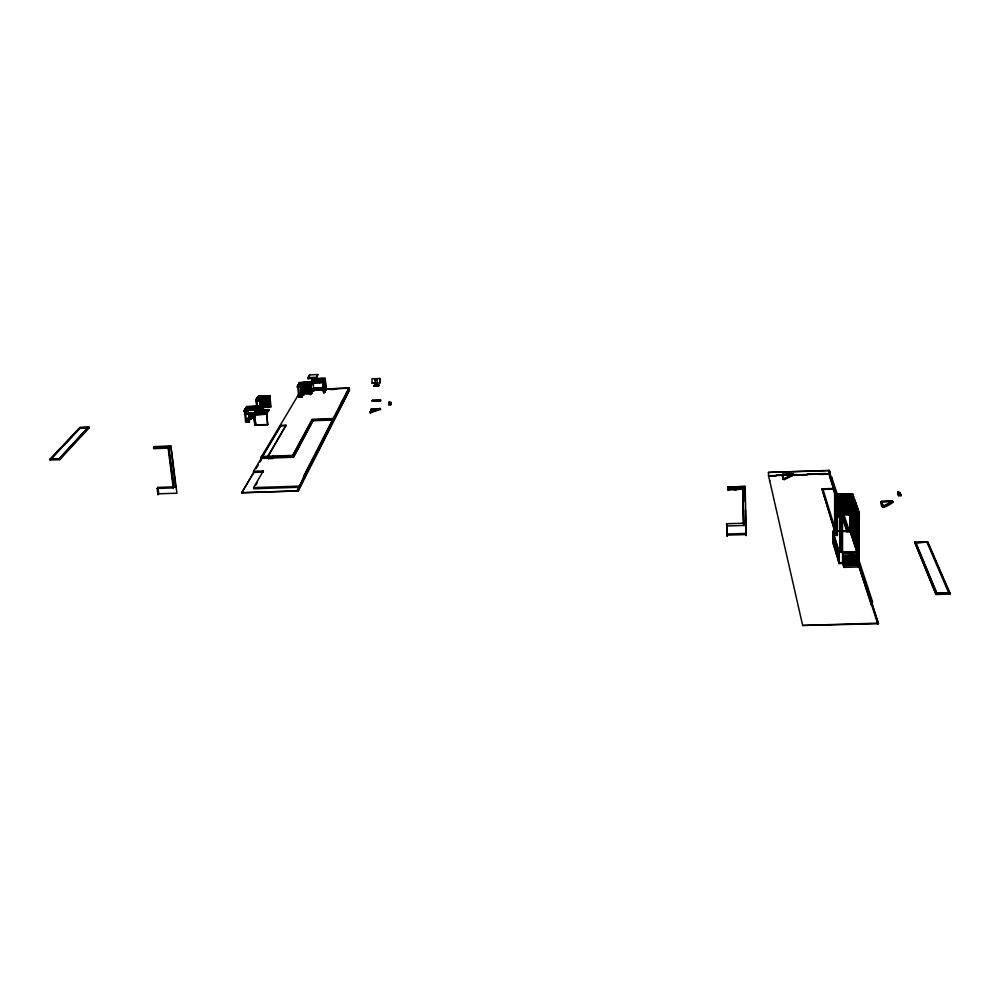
<?xml version="1.0" encoding="UTF-8"?>
<svg xmlns="http://www.w3.org/2000/svg" width="1000" height="1000" viewBox="0 0 1000 1000"><rect width="100%" height="100%" fill="white"/><g stroke="black" fill="none" stroke-linecap="round" stroke-linejoin="round"><path stroke-width="1.5" d="M838.8 507.088L838.8 515.638L838.612 506.488L857.05 506.538L838.612 506.488M839.137 508.237L839.137 516.812L838.95 507.625L857.45 507.675L838.95 507.625M843.575 563.413L839.112 563.525L839.112 552.1L856.988 551.613L856.963 556.175M839.038 563.337L839.275 552.55L832.8 531.312L850.163 530.812L856.988 551.613M839.35 508.775L839.538 517.938L839.35 508.775L857.638 508.212L857.837 511.887M839.725 509.9L839.912 548.4L839.725 509.9L858.25 509.963L839.912 510.513M858.5 552.663L858.45 510.5L840.088 511.05L840.088 548.975L841.912 549.562M840.088 511.062L840.65 550.887L840.462 512.2L858.85 511.637L858.875 561.575M859.125 562.487L859.262 512.8L840.812 513.413L840.987 552.05L840.837 513.35L859.262 512.8L859.275 562.812L858.475 560.35M842.487 514.45L842.588 563.325L843.825 567.375L858.413 566.987L858.425 565.35L843.825 565.737L842.962 557.2L842.6 552.7L857.138 552.3L858.175 563.663L843.587 564.05M843.725 498.975L843.9 500.65L843.725 499.012L845.263 498.963L845.438 500.562M843.825 567.375L843.825 565.737M844.1 501.238L844.1 500.125L844.275 501.763M844.65 502.837L844.663 501.763M844.85 503.488L844.85 502.362L845.037 504.012M845.238 504.55L845.413 504M846.012 502.312L846.012 501.188L846.188 502.8M846.388 503.438L846.388 502.312L846.562 503.963M846.762 504.513L846.775 503.425L846.95 505.037M847.138 510.275L846.762 508L846.938 509.675L840.8 509.312M847.325 510.825L847.138 509.15M847.525 511.413L847.525 510.288L847.712 511.912M847.913 512.575L848.1 511.975M848.487 509.575L848.3 507.95M848.688 514.875L848.688 513.8M848.688 510.225L848.688 509.1L848.875 510.775M849.075 511.375L849.075 510.238L849.262 511.863M850.25 513.75L850.163 531.512L842.913 531.112M850.4 514.938L850.537 532.513L850.575 513.975M850.438 495.462L850.45 494.35M850.625 495.975L850.625 494.862M850.738 532.575L850.788 514.562M850.825 496.562L850.825 495.45M850.913 533.65L850.962 513.837M851.162 514.438L851.5 535.425L851.55 514.012M851.213 497.65L851.213 496.538M851.3 534.812L851.35 514.963M851.587 498.762L851.6 497.638M851.688 535.975L851.737 514.575M851.888 536.6L851.938 515.175M851.975 499.875L851.988 498.725M852.062 537.15L852.125 514.175M852.525 513.775L852.275 537.762M852.375 500.988L852.375 499.862M852.5 496.8L852.513 493.7L834.638 494.25L834.663 531.263M852.663 538.938L852.725 514.388M852.763 502.1L852.763 500.988M852.712 497.287L852.513 493.7M852.837 539.487L852.913 514.925M852.938 502.638L852.95 501.512M852.887 497.8L852.9 494.787L834.987 495.35L835.2 533.025L834.987 495.35M853.05 540.062L853.125 513.975M853.15 503.225L853.15 502.1M853.225 540.662L853.3 514.513M853.438 541.287L853.512 515.112M853.538 504.338L853.55 503.212M853.612 541.85L853.7 514.113M853.725 504.875L853.725 503.75M853.662 500L853.675 496.987L835.7 497.55L835.725 535.025M853.825 542.425L853.913 514.712M853.938 505.475L853.938 504.35M854.013 543.025L854.087 515.25M854.3 514.312L854.4 544.212L854.488 514.862M854.325 506.6L854.338 505.462M854.613 544.8L854.7 513.913M854.725 507.738L854.725 506.6M854.837 503.35L854.463 499.2L836.425 499.762L836.612 508.762M854.8 545.413L854.887 514.462M855.05 503.95L854.85 500.325L836.787 500.875L836.975 509.862L836.425 499.762M855 546.05L855.1 515.075M855.125 508.875L855.125 507.75M855.188 546.613L855.3 514.062M855.4 547.25L855.512 514.675M855.525 510.025L855.525 508.888M855.625 505.6L855.638 502.55L837.513 503.113L837.438 535.6M855.588 547.8L855.7 515.212M855.837 506.188L855.638 502.55M855.8 548.438L855.913 514.275M855.925 511.163L855.925 510.025M855.987 549.012L856.1 514.812M856.112 511.7L856.112 510.575M856.312 513.875L856.388 550.225L856.513 514.412M856.325 512.312L856.325 511.175M856.637 508.45L856.438 504.8L838.238 505.35L838.438 514.487L837.875 504.237L838.075 513.3M856.6 550.862L856.725 515.025M856.725 513.462L856.725 512.325M856.825 508.988L856.838 505.938M856.925 512.875L856.787 551.425L859.287 552.013M857.125 555.337L857.138 513.538M857.625 511.275L857.638 508.212M858.662 560.938L858.85 511.637M376.925 379.487L374.837 379.275L374.875 380.337L376.95 380.25L376.912 379.188L377.488 385.3M857.975 559.875L871.55 601.362L871.525 605.212L857.638 562.55M828.938 473.762L768.55 475.75L802.663 625.462L878.438 623.763L872.375 604.562L872.4 601.35L858.288 558.362M877.562 623.787L877.562 623.138M880.9 502.537L881.475 501.388L892.038 501.05L892.925 502.375C889.5 504.938 879.488 511.488 881.462 502.212M892.938 501.55L883.225 506.45L881.45 501.587L892.55 501.362L883.225 506.112L881.45 501.587M881.7 502.188L881.7 501.375M882.55 506.75L880.913 501.725M883.975 507.1L883.975 506.275L882.562 505.925M891.462 501.887L891.475 501.075M892.038 501.05L892.962 502.3M892.5 501.25L881.45 501.912M897.613 493.55L898 491.675L898.913 494.675L900.713 494.625L901.05 495.625L898.525 495.712L897.613 493.55L899.788 493.475L899.8 492.463L898 492.512L898 491.675M898.525 495.712L898.925 493.837M900.088 493.925L900.825 495.637M914.663 542.087L936.05 594.487L949.975 594.15L950 593.062L927.613 541.725L914.663 542.087L936.05 594.487M915.7 542.8L926.862 542.087L948.85 593.125L936.862 593.425L915.7 542.8L926.862 542.087M927.613 541.725L943.138 578.45M936.862 593.425L915.7 542.4M948.85 593.125L936.875 592.987M272.987 456.112L272.462 458.5L268.538 458.65L269.137 456.538M369.963 412.625L371.35 408.938L380.55 408.688L370.312 412.35L380.275 408.625L371.7 408.95L370.087 412.8L380.55 409.45L379.6 408.512M268.538 458.65L269.15 456.188M792.125 474.05L793.438 475.262L784.225 479.6L783.088 479.288L782.25 474.487L793.487 474.35L783.675 478.988L782.638 474.55L793.088 474.312L783.675 478.988M389.65 402.488L389.3 401.812L389.438 403.325L391.125 403.263L390.487 404.762L391.05 402.425L389.65 402.488L388.8 404.825L390.763 404.75L391.05 402.425M390.588 404.75L391.25 403.413M388.8 404.825L389.3 401.812M390.412 403.925L389.012 403.988L389.588 401.8M380.262 408.975L371.725 409.225L370.312 412.35M380.363 400.887L380.613 400.037L372.375 400.35C376.025 402.225 389.162 399.975 372.1 400.962M378.875 385.763L379.162 385.138L377.512 384.837L377.225 385.462L378.875 385.763L373.7 385.95L375.213 385.387M372.113 401.213L372.375 400.35M377.488 385.825L377.775 385.175M374.35 385.95L374.65 385.288M375.438 384.913L373.7 385.95M374.837 379.275L375.4 385.387L374 385.312M298.875 394L261.137 457.212L261.275 458.363L253.575 471.275L253.713 472.438L241.7 492.812L298.263 490.962L302.325 480.188M299.325 486.062L299.45 487.262L253.738 488.775L253.6 487.587L300.438 486.112L303.025 481.025L303.625 477.638M311.512 463.325L312.925 460.562M316.462 453.625L322.113 442.537M323.512 439.762L329.875 427.3M335.525 416.213L336.938 413.438M340.462 406.5L343.988 399.575M346.112 395.412L345.938 393.562L346.637 395.4L349.3 388L325.75 389.025L348.762 388.162M303.075 480.3L297.638 490.975L297.5 489.712L313.463 458.425M304.5 477.575L310.138 466.5M311.537 463.738L334.087 419.438M335.5 416.662L348.938 390.312L348.787 387.987L340.775 404.4L348.113 390.163M303.712 478.575L348.525 391.662M298.263 490.962L349.487 390.138L349.3 388M303.788 478.963L303.525 476.45L343.137 399.113L343.663 399.775M304.363 478.55L304.113 476.425L341.262 403.713L340.775 404.4M319.062 447.45L324.663 436.463M326.062 433.725L332.362 421.362M346.037 394.65L346.587 393.587M332.05 420.037L332.188 419.125L333.025 419.575M261.275 458.363L293.463 457.238L313.212 420.2L332 419.487M293.463 457.238L313.212 420.2M292.462 456.012L312.162 419.312L333.137 418.512L333.212 419.212L312.225 419.888L292.462 456.012L273.113 456.7L272.462 458.5L273.062 456.05L272.725 457.525L268.738 457.663L269.075 456.25L268.738 457.663M324.475 392.612L323.638 392.65L324.475 392.612L323.5 381L324.338 380.962M324.012 379.25L323.088 378.338L321.262 382.65L325.213 378.288L322.9 382.062L323.888 392.2L324.725 392.163L323.963 381.613L322.475 381.688L323.413 382.612L325.312 379.237L324.175 379.4L325.325 391.05L324.35 391.337L325.325 391.05M325.087 391.475L324.113 391.763L325.087 391.475L324.2 381.213L323.363 381.238M324.95 390.262L324.562 390.913L325.788 390.225L324.888 379.963L324.05 379.988M325.875 390.05L325.138 379.137L324.312 379.15L322.562 382.638M323.888 392.2L323.125 381.65M325.213 378.288L326.125 389.338L325.163 389.613M322.025 388.263L322.362 387.65L322.262 390.65L322.587 390.05M313.612 388.6L313.95 387.987L313.488 391.012L313.587 388L322.713 387.638L322.062 388.625L313.65 388.963L313.962 388.4M323.638 382.25L322.65 382.537L323.488 382.5M322.113 382.625L323.925 378.3M321.262 382.65L322.537 380.412M319.812 382.725L321.637 378.4L322.475 378.363L319.812 382.725L320.662 382.688L322.475 378.363M319.25 382.738L321.075 378.425L320.238 378.45L318.312 381.812L319.25 382.738L321.075 378.425M309.962 383.113L310.825 393.475L311.675 393.438L310.738 382.35L299.375 382.812L299.45 383.913M313.488 391.012L314.188 390.4M318.412 382.775L320.238 378.45M310.925 394C309.613 396.413 311.312 385.037 309.95 383.825L298.55 384.275L298.5 385.487M310.825 393.475L311.812 393.188M316.863 382.837L316.762 381.875L317.7 382.8L316.863 382.837L319.538 378.488L318.7 378.512L316.262 382.863L315.325 381.938L316.262 382.863M310.325 393.237L309.488 393.275M309.988 392.225L310.325 391.613L310.575 394.613M315.425 382.9L318.113 378.537L313.875 382.962L316.562 378.6L315.738 378.638L313.238 382.987L312.4 383.025L315.113 378.663L314.275 378.7L310.663 383.713M310.025 392.6L310.688 391.6L301.137 392.8M310.525 392.962L312.125 390.2L303.038 390.562L303.337 393.525L302.35 393.812L301.613 386.587M253.6 487.587L263.263 470.95L253.575 471.275M255.963 484.925L257.45 482.362M308.75 393.562L307.913 393.587L308.75 393.562L308.025 386.325M305.763 386.425L306.488 393.65L307.475 393.363L307.038 389.025M316.275 378.363L317.787 374.538L309.6 374.875L307.95 377.625L308.062 378.7L316.275 378.363L317.787 374.538M313.875 382.962L315.175 380.712M304.488 386.238L305.062 393.713L306.05 393.425M312.4 383.025L314.275 378.7M306.488 393.65L305.912 386.175M302.225 397.075L300.212 397.15L302.225 397.075L302.038 394.55L299.975 394.738L300.212 397.15M301.388 395.225L304.113 394.263L303.863 391.838M267.8 456.275L286.05 425.188L280.95 425.375L262.425 456.463M304.6 393.725L303.762 393.75L304.6 393.725L303.875 386.488M310.65 383.325L312.775 378.762L313.712 379.675M267.863 456.863L286.05 425.188M303.025 386.525L303.75 394.875L304.225 391.825L303.863 392.438M308.988 386.575L297.413 387.287L297.462 386.075L308.888 385.613L308.988 386.575L297.562 387.038M297.688 386.838L309.25 386.125M309.788 385.213L309.688 384.25M298.113 386.138L298.288 384.712L310.562 383.9M311.737 383.05L313.612 378.725M304.237 392.238L303.9 392.812L310.038 392.562M310.8 382.125L312.775 378.762M309.337 391.825L308.888 385.613M309.113 386.375L309.163 385.163M309.95 383.825L298.4 384.538M310.413 384.15C311.5 381.3 297.962 381.85 299.037 384.613M311.675 393.438L310.887 382.1L310.9 383.075M297.95 386.388L298.012 385.175L309.413 384.712L297.738 385.613L298.675 397.362L299.625 397.325L301.663 393.888L301.025 386.287M301.475 394.613L302.575 392.762M303.062 392.738L301.613 394.588M302 394.963L303.1 393.113L301.188 392.812M241.7 492.812L254.45 471.35M256.05 468.675L258.438 464.65M260.038 461.962L261.625 459.275M301.537 392.8L300.125 395.037L303.475 395.037M301.7 392.8L300.637 395.025M301.125 394.625L302.225 392.775M280.95 425.375L262.425 456.488M305.85 389.85L301.363 389.888M308.062 378.7L309.6 374.875M298.562 387.025L299.938 384.775M297.413 387.287L299.675 383.688M310.837 383.312L298.688 384.062L310.212 383.35L310.163 384.575L298.137 384.963M299.188 384.363L299.538 382.562L311.637 382.088M266.537 414.113L254.6 414.575L255.75 425.213L254.887 425.225L253.688 414.55L254.55 414.538L255.787 425.25L267.7 424.8L266.65 413.013M375.1 382.875L377.212 382.713L377.262 385.812L379.162 385.138M267.4 410.65L267.288 409.65L266.413 409.688L264.137 414.412L268.85 409.588L268.962 410.588L268.087 410.613L265.712 414.35L266.588 414.325L268.762 409.675M257.863 397.962L258.062 396.538L269.562 396.075C272.238 408.762 269.375 412.5 268.988 396.975M267.7 424.8L266.488 413.325L268.85 409.588M265.763 409.712L263.375 413.438L262.5 413.475L262.613 414.475L263.488 414.438L265.763 409.712L260.988 414.538L263.275 409.8L264.15 409.775L264.262 410.763M256.775 399.6L256.837 398.363L268.375 397.9L269.113 407.2L268.263 407.238L267.475 398.188M265.025 414.375L267.288 409.65M267.038 399.675C268.688 403.725 267.25 413.225 266.512 402.638M256.137 424.438L255.075 424.75L254.088 413.938M266.4 407.062L265.387 407.362L266.4 407.062L266.087 404.137M260.988 414.538L263.275 409.8M261.863 414.5L264.15 409.775M255.075 424.75L255.037 421.262M260.363 414.562L262.663 409.825L261.788 409.862L259.375 413.587L259.488 414.588L260.363 414.562L262.663 409.825M264.788 407.388L263.938 407.413L264.788 407.388L263.988 400.075M254.887 425.225L253.863 414.288L254.775 414.175M258.637 413.625L261.05 409.888L260.175 409.925L257.762 413.65L257.875 414.65L258.75 414.625L258.637 413.625L257.762 413.65M267.575 400.288L255.825 401.012L255.725 400.037L268.312 399.137L268.675 397.45M267.7 400.087L267.775 398.85L256.212 399.3L256.137 400.538M268.175 399.363C268.913 397.775 255.75 396.725 256.45 400.075M268.925 398.2C271.588 392.775 241.2 399.837 269.1 396.788M269.2 397.762L269.262 396.538M269.688 396.65L269.5 397.312L257.137 397.912L256.95 399.325M262 399.875L262.85 408.312L261.825 400.138M263.65 407.163C261.812 408.587 265.238 404.862 263.163 402.775M268.837 396.688L269.775 407.175M257.275 414.675L259.587 409.95L258.725 409.975L256.288 413.713L256.4 414.712L257.275 414.675L259.587 409.95M268.263 407.238L267.462 399.312M267.775 398.85L256.038 399.562M257.887 396.788L269.975 395.662L270.075 396.625L269.8 395.925L258.312 396.375L258.587 397.088M257.875 414.65L259.488 412.163M259.513 408.137L260.688 406.35L262.575 406.275L260.837 408.963L258.888 408.663M261.137 405.962L259.288 409.012M252.025 413.562L252.525 418.025L253.575 417.713L253.238 414.75M254.175 417.688L254.85 417.925M249.488 421.887L247.413 421.962L249.488 421.887L249.288 419.263L247.2 419.338L247.413 421.962M252.05 418.038L251.188 418.062L252.05 418.038L251.55 413.562M254.775 413.762L257.213 410.037L258.087 410L255.763 414.725L254.887 414.762L254.775 413.762L255.65 413.725M252.525 418.025L253.575 417.713M254.887 414.762L256.512 412.275M260.637 405.85L258.712 408.75L260.763 408.675M250.763 417.812L250.087 413.625M245 410.35L244.887 409.35L256.65 408.9L256.812 411.062L254.363 414.8L253.487 414.837L253.375 413.837L256.012 409.862L244.05 410.6L244.163 411.587L247.113 411.475M256.125 410.863L256.337 409.375L244.575 409.825L245.55 422.013L246.525 421.975L250.225 416.912M256.75 409.888L256.65 408.9M256.975 408.4L245.05 409.125L245.162 410.112L245.238 408.85L256.975 408.4L256.913 409.663M257.613 407.425L257.213 409.188L257.275 407.925L245.55 408.387L245.475 409.65M258.5 410.325L258.212 406.5L246.513 406.962L246.438 408.212M257.438 407.7L245.7 408.162L258.575 407.325L258.65 406.075L246.95 406.525L246.875 407.788M244.55 414.363L246.262 410.513L244.55 414.363L254.425 413.975L256.075 410.138M257.838 408.237L257.913 406.975L246.012 407.7L246 408.875M258.15 407.762L258.35 407.075L246.012 407.7M254.412 416.95L254.188 413.75L256.7 410.075L244.05 410.6M258.575 407.325L258.65 406.075M257.312 407.375L257.812 410.087M253.688 414.55L254.737 414.263M247.3 419.363L249.15 416.575M249.5 416.562L247.35 419.738L249.288 419.663L251.112 416.875L249.188 416.95M247.712 419.725L249.65 416.55L247.662 419.338M257.4 398.663L257.462 397.425L269.513 396.912M258.312 396.375L269.975 395.662M255.825 401.012L257.575 398.4M174.013 486.863L157.925 487.4L158.763 493.8L158.012 494.862L157.162 488.45L173.263 487.912L174.013 486.863L168.888 447.15L154.025 448.2L168.888 447.15M157.162 488.45L157.925 487.4M175.712 487.35L170.863 445.988L154.288 446.587L154.025 448.2M59.775 459.663L89.1 427.925L88.975 427.113L79.812 427.463L50 459.162L50.125 460.012L59.775 459.663L59.638 458.812L88.975 427.113M50.888 458.9L59.188 458.612L88.15 427.35L59.237 458.963L50.888 458.9L80.25 427.65L88.15 427.35M50.125 460.012L80.3 427.987L88.2 427.688M371.475 409.588L371.213 409.05M371.625 409.538L380.1 409.162L380.037 408.5M370.763 412.175L369.9 412.025M372.125 383.175L379.888 382.863L379.712 378.5L371.938 378.812L372.137 383.175L373.188 383.137M307.95 377.625L316.175 377.287M312.9 379.625L322.85 379.212M320.337 379.412L321.175 379.375M312.738 379.9L317 379.725M324.188 379.75L325.025 379.712M323.963 380.163L324.8 380.125M323.825 380.412L324.663 380.375L325.65 390.475L324.812 390.513M323.725 380.575L324.562 380.538M324.425 380.788L323.587 380.825L324.725 392.163M324.1 381.362L323.263 381.4L323.688 385.725M318.312 381.812L319.15 381.788M319.725 381.763L320.562 381.725M321.175 381.688L322.013 381.662M323.038 381.812L323.875 381.788M299.35 382.962L310.712 382.5M322.9 382.062L323.738 382.038M299.2 383.212L310.575 382.75M298.938 383.65L310.312 383.188M297.587 385.875L309.012 385.412M297.312 386.325L308.738 385.863M299.262 386.525L302.125 386.413M374.538 385.525L377.675 385.412M313.85 388.175L322.287 387.8M375.213 385.8L377.337 385.65M313.663 388.488L322.388 388.062M313.25 388.6L322.375 388.237M313.7 388.85L322.262 387.837M301.262 390.012L305.963 389.712M313.6 389.4L310.438 389.637L315.038 389.475M322.425 389.475L313.762 390.1L322.275 389.762M325.175 389.837L326.012 389.8M330.412 389.525L336.525 389.275M309.237 390.988L312.087 390.875M303.137 391.45L312.213 391.087M324.712 390.65L325.55 390.625M348.363 389.837L345.988 394.15M304.05 392.125L310.287 391.737M303.925 392.337L310.387 391.987M303.225 392.612L301.2 392.688L299.975 394.738L300.287 397.038M303.5 392.45L310.225 391.812M303.962 392.7L310.125 392.413M324.025 391.938L324.875 391.912M302.925 393.263L309.012 393.025M303.337 393.525L302.5 393.562L301.762 386.337M306.637 393.387L307.475 393.363M257.288 397.688L268.812 397.238M346.75 394.513L346.625 392.912M256.962 398.175L268.5 397.713M256.663 398.625L268.212 398.162M256.337 399.1L267.9 398.65M255.725 400.037L267.288 399.575M257.587 400.487L263.375 400.25M256 400.75L263.238 400.462M372.4 400.6L380.613 400.037M260.562 405.962L262.65 405.763L260.475 408.975L262.225 406.287M246.762 406.8L258.463 406.337M246.325 407.225L258.038 406.775M266.988 407.038L267.838 407M268.438 406.975L269.275 406.938M269.95 406.912L270.788 406.887M261.188 407.525L262.038 407.488M245.362 408.663L257.1 408.2M260.837 408.387L262.925 408.2M244.713 409.625L256.462 409.175M244.387 410.1L256.15 409.65M244.35 411.413L248.162 411.262M244.425 413.237L254.3 412.85M253.375 413.837L254.262 413.8M256.288 413.713L257.162 413.675M259.375 413.587L260.25 413.562M260.875 413.537L261.762 413.5M264.037 413.413L264.913 413.375M266.488 413.325L265.6 413.35L265.712 414.35M262.262 413.975L266.737 413.8M251.125 416.475L249.137 416.438L251.2 416.362L249.213 419.375L247.125 419.462M249.425 418.913L251.475 418.837L250.863 413.325M82.987 428.162L89.1 427.925M313.312 420.737L333.075 420L332.962 418.9M255.05 424.963L267.9 424.487M281.012 425.938L286.112 425.737M153.875 447.113L170.463 446.512M170.1 446.975L153.512 447.575L153.65 448.663L168.137 448.137L173.263 487.912M50 459.162L59.638 458.812M261.55 456.5L292.4 455.4M261.137 457.212L268.663 456.95M272.712 457.388L293.35 456.662M253.713 472.438L263.387 472.113L263.263 470.95M776.3 475.9L768.55 476.15L768.462 472.413L829.5 470.4L831.525 479.75L830.825 479.762M158.763 493.8L176.912 493.212L170.863 445.988M297.5 489.712L298.125 489.688M828.85 470.425L830.35 473.013M241.675 492.675L297.625 490.838M776.237 475.15L782.425 474.938M793.263 474.588L796.363 474.487M807.188 474.125L825.763 473.525M788.675 475.487L807.262 474.888M819.65 474.475L828.938 474.175L828.925 470.637L768.462 472.413M829.712 476.175L830.362 476.163M830.863 480.163L830.85 476.875L831.525 476.85L837.362 494.637M727.663 487.013L744.963 486.45L727.663 487.013L727.938 489.712L736.7 489.938L736.587 488.35M727.913 488.625L745.275 488.075L727.825 488.062L727.938 489.712M734.963 488.375L736.425 488.325M735.113 488.4L743.088 489.225L736.612 489.438L736.488 487.788M728.1 490.213L729.575 490.163M834.788 531.5L821.975 488.825L833.775 488.45L833.775 489.412M833.05 488.762L822.887 489.462L833.05 488.762L835.425 496.488M834.638 494.25L852.712 494.275M835.175 495.938L852.9 494.787M835.35 496.438L853.487 496.463L835.35 496.438L835.55 534.188L837.087 534.15L837.15 502L855.45 502.038L837.15 502M835.7 497.55L853.675 496.987M835.7 498.663L854.275 498.65L836.062 498.625L836.062 507.013L837.862 507.562M837.438 499.2L840.4 499.1M836.612 500.35L854.663 499.8M836.975 501.475L855.062 500.913M837.513 503.113L855.85 503.15M837.6 504.237L856.25 504.275L838.075 504.837M838.438 505.95L856.65 505.4M839.55 509.375L857.85 508.825M840.288 511.662L858.662 511.112M840.662 512.812L859.062 512.25M838.238 513.875L839.862 513.825M841.012 514.025L859.475 513.475M842.688 515.062L857.125 514.625M726.637 523.737L727.2 536.25L726.637 523.737L743.45 523.237L743.838 525.462M743.75 524.888L746.025 525.4L726.975 525.962M726.862 534L745.812 533.45L746.213 535.712L745.163 487.512M835.875 531.325L840.1 531.2M842.212 531.45L846.862 531.325M845.5 531.487L850.163 531.362M727.025 535.125L746.012 534.575M837.087 534.15L835.362 533.575L835.55 534.188M839.275 552.55L832.8 531.862M842.8 553.325L857.35 552.938M842.788 555.188L857.337 554.788M842.962 555.737L857.525 555.337M842.962 557.2L857.513 556.8M843.125 557.737L857.688 557.337M843.125 559.038L857.688 558.638M843.275 559.538L857.85 559.15M843.275 560.737L857.85 560.337M843.438 561.25L858.012 560.85M843.438 562.375L858.012 561.987M838.838 562.7L843.7 562.562M843.587 562.888L858.175 562.5M843.713 564.438L858.3 564.05L858.3 564.963L843.713 565.35M936.075 593.4L950 593.062M871.55 601.362L872.4 601.35M871.525 604.575L872.375 604.562M878.438 623.112L802.663 625.462M325.3 389.363L326.125 389.338M782.113 474.675L783.075 478.5L784.362 479.6M944.375 581.3L949.975 594.15M899.8 492.463L901.05 495.625M897.638 491.688L898.913 494.675M847.15 504.55L845.612 504.6M843.688 513.9L849.525 531.688M830.812 476.875L836.637 494.663M842.938 513.925L848.763 531.712M829.5 473.938L830.475 476.9M871.65 603L878.438 623.763M828.863 473.413L835.612 494.462M842.312 515.05L847.837 531.613M857.638 562.1L877.562 623.3M835.65 495.175L829.688 476.575L829.712 473.038M842.312 515.475L847.575 531.663M842.575 518.112L846.85 531.712M857.537 564.288L858.413 566.987M837.513 511.575L837.7 512.175L837.7 503.7M842.463 551.362L842.663 552M822.887 489.087L835.562 530.163M821.975 488.825L835.238 531.975M839.275 563.325L838.475 561.462L838.538 550.712M839.112 563.525L832.812 542.362L832.8 531.312M735.025 487.837L735.138 489.475M79.812 427.463L79.938 428.275M154.288 446.587L154.438 447.675M168.5 447.675L173.612 487.425M250.263 413.35L250.588 416.9M258.212 487.425L258.35 488.625M250.012 416.538L248.175 419.325M249.225 413.663L249.55 416.938M248.65 413.375L249.35 419.025L251.4 418.95L250.688 413.6M248.475 413.65L249.013 418.212M248.713 419.3L250.712 416.512L248.35 419.312M246.95 406.525L247.062 407.512M246.513 406.962L246.625 407.95M246.188 407.438L246.3 408.425M247.2 419.338L247.488 421.85M245.325 411.375L246.525 421.975M244.887 409.35L245.15 411.375M244.575 409.825L244.688 410.825M259.062 411.1L258.788 408.638L260.837 408.562L261.112 411.025M258.212 406.5L258.825 410.975M257.137 397.912L257.25 398.888M256.975 400.8L258.125 411.238M256.512 398.837L256.625 399.812M256.212 399.3L256.325 400.275M257.213 410.037L257.325 411.025M255.9 399.775L257 409.775M256.337 409.375L256.438 410.363M252.887 413.537L253.388 417.987M266.025 399.975L266.825 407.3M265.438 400.012L266.238 407.325M266.413 409.688L266.525 410.675M264.75 399.787L265.387 405.637M264.587 400.05L265.387 407.362M264.163 399.812L264.8 405.662M264.887 409.738L265 410.737M263.475 401.312L264.113 407.15M263.137 400.112L263.938 407.413M262.675 400.1L263.475 407.425M263.375 413.438L263.488 414.438M261.4 399.9L261.725 402.837M261.225 400.163L261.875 406.025M261.7 406.312L259.962 408.988M261.537 406.312L259.788 409M261.788 409.862L261.9 410.863M260.55 399.938L261.175 406.325M260.375 400.2L261.038 406.337M259.812 399.9L260.9 408.275M259.637 400.163L260.487 407.6M260.175 409.925L260.287 410.913M258.062 396.538L258.163 397.5M269.387 396.337L270.625 407.15M268.062 398.387L269.113 407.2M267.975 409.625L268.087 410.613M266.875 399.938L267.675 407.262M300.438 486.112L299.738 485.337L299.812 486.138M301.475 394.588L302.75 393.125M300.562 389.25L300.863 392.175M300.988 395L302.087 393.15M299.538 382.562L299.625 383.525M298.837 383.812L298.938 384.775M298.288 384.712L298.387 385.675M298.463 386.312L299.625 397.325M297.738 385.613L297.838 386.575M309.45 384.562L310.1 392.463M309.3 384.812L310.225 394.625M308.463 384.85L309.337 393.525M308.175 386.075L308.75 391.85M307.475 387.55L308.062 393.338M307.188 386.35L307.913 393.587M306.6 386.4L307.325 393.612M305.325 386.2L305.763 390.538M305.175 386.463L305.9 393.675M304.163 387.688L304.613 392.025M303.475 389.162L304.113 394.862M302.45 386.55L303.4 395.138M300.875 386.538L301.625 393.862M317.275 378.575L317.362 379.538M316.562 378.6L316.663 379.562M315.738 378.638L315.825 379.6M315.113 378.663L315.2 379.625M314.613 381.962L314.713 382.925M313.15 382.025L313.488 385.45M313.925 388.038L313.788 388.7M313.038 382.812L313.837 391M324.375 378.325L324.475 379.275M324.312 379.15L325.4 390.875M323.088 378.338L323.175 379.288M322.788 382.287L323.638 392.65M322.713 387.638L322.95 390.037M321.637 378.4L321.737 379.35M322.088 388.15L322.262 390.65M319.538 378.488L319.637 379.438L318.7 378.512M318.113 378.537L318.2 379.5M341.262 403.713L341.325 404.375M372.025 408.8L372.088 409.475M370.55 412.062L370.825 412.85M380.275 408.625L380.475 409.5M742.875 487.075L743.637 524.35M742.812 489.15L743.45 523.237M735.2 488.9L735.225 489.988M744.963 486.45L745.238 501.75M745.487 509.975L745.925 534.05M743.062 488.137L743.75 524.938M769.663 480.25L769.675 481.037M783.075 478.5L783.088 479.288M782.913 474.35L782.913 475.138L792.663 474.812L792.65 474.025M782.638 474.55L793.062 474.2M793.425 474.475L793.438 475.262M837.337 502.587L837.25 534.987M837.075 545.9L837.075 556.6M836.888 511.012L836.9 533.538M836.712 510.487L836.725 532.987L836.525 509.9M836.25 499.212L836.25 507.612M836.35 543.513L836.35 554.188M835.888 498.125L835.913 535.638M835.625 541.163L835.638 551.8M834.825 494.837L834.85 532.413M834.912 538.812L834.925 549.412M834.2 536.475L834.212 547.038M833.5 534.15L833.512 544.788M831.525 476.85L831.525 479.75M837.8 548.3L837.8 559.025M845.638 500.075L845.812 501.712L845.638 500.075M262.062 406.287L260.312 408.975L262.062 406.287M379.875 382.863L379.7 378.5L379.875 382.863"/></g></svg>
